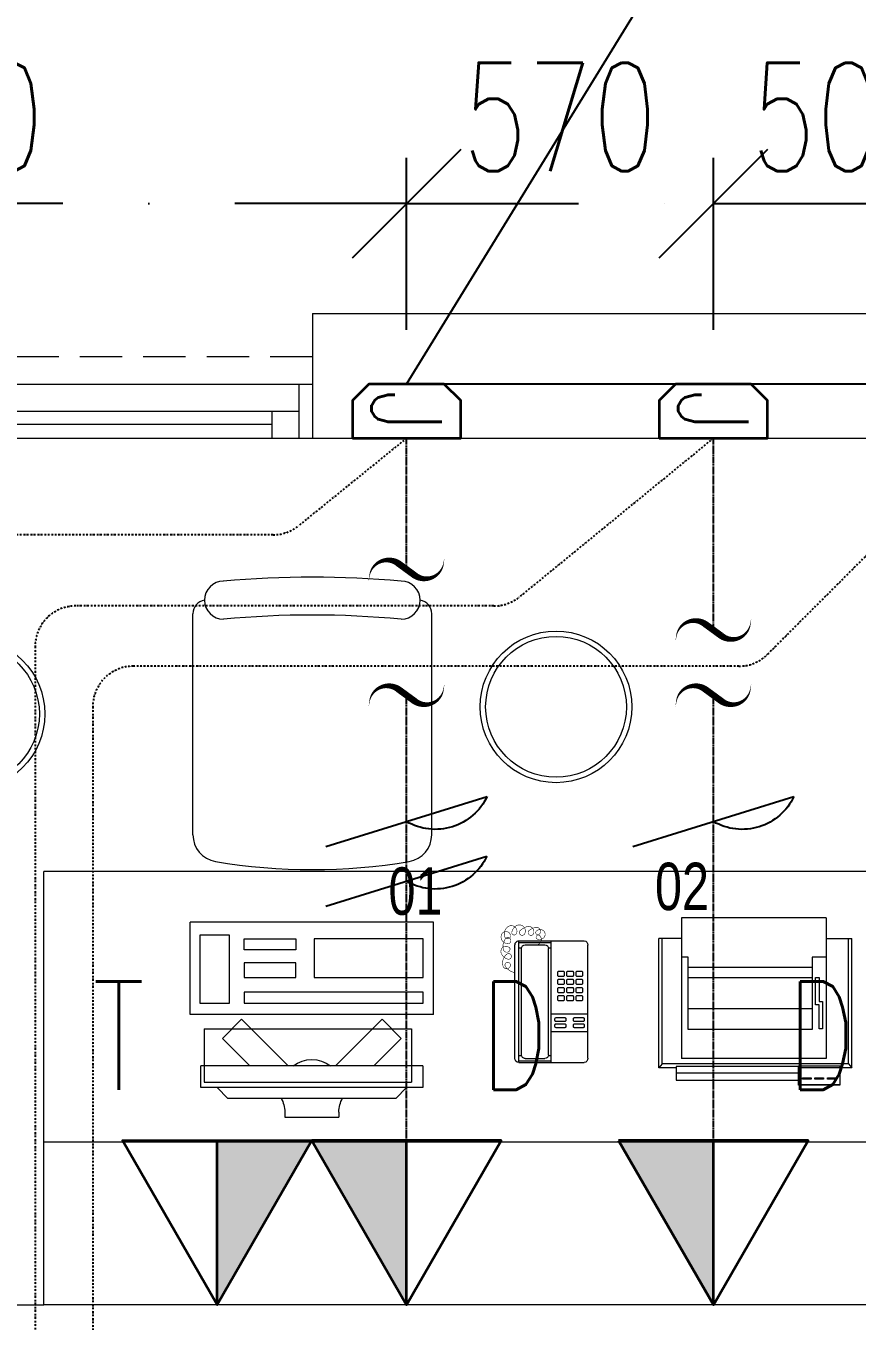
# Model space of a CAD drawing. Header units: inches. Extents: x -12418 to 57169, y -29325 to 19878.
# Drawn here: x 38295 to 39831, y 6942 to 9334 of the extents above; entities that cross this region are included whole.
import ezdxf
from ezdxf import colors
from ezdxf.entities.mleader import LeaderData, LeaderLine
from ezdxf.enums import TextEntityAlignment as Align
from ezdxf.math import Vec2, Vec3

# ---------------------------------------------------------------- set-up
doc = ezdxf.new("R2010")
doc.units = ezdxf.units.IN
doc.header["$LTSCALE"] = 25
doc.header["$MEASUREMENT"] = 0
for name, pattern in [('00-Ground Floor$0$HIDDEN2', [0.1875, 0.125, -0.0625]), ('DASHDOT', [25.4, 12.7, -6.35, 0, -6.35]), ('HIDDEN', [9.525, 6.35, -3.175])]:
    doc.linetypes.add(name, pattern=pattern)
doc.layers.get('0').update_dxf_attribs({"color": 8})
doc.layers.get('Defpoints').update_dxf_attribs({"color": 8})
doc.layers.add('0 @ 50', color=8, linetype='Continuous')
doc.layers.add('T-WIRE', color=140, linetype='Continuous')
for name, color, linetype, lineweight in [('00-Ground Floor$0$72_EGR_EQP_TAG', 142, 'Continuous', 5), ('00-Ground Floor$0$Aluminum', 251, 'Continuous', 5), ('00-Ground Floor$0$LOADING', 253, 'Continuous', 5), ('00-Ground Floor$0$Proj', 251, 'Continuous', 5), ('00-Ground Floor$0$Walls', 251, 'Continuous', 5), ('E-LITE-CLNG-CNDT', 6, 'DASHDOT', 35), ('T-DATA-CLNG-COND', 51, 'DASHDOT', 25), ('T-DATA-DEVC-TYPE', 2, 'Continuous', 25), ('T-DATA-DIM', 251, 'DASHDOT', 25), ('T-DATA-FLOR-COND', 40, 'HIDDEN', 25), ('T-DATA-TEXT', 2, 'Continuous', 25), ('T-DATA-WALL @ 100', 33, 'Continuous', 35)]:
    doc.layers.add(name, color=color, linetype=linetype, lineweight=lineweight)
doc.styles.add('00-Ground Floor$0$X3G_ENTITY_257CFD', font='swisscl.ttf', dxfattribs={"height": 200})
doc.styles.add('DC_Elc_Romans', font='elc_romans.shx', dxfattribs={"width": 0.7})
doc.styles.add('DC_Simplex', font='SIMPLEX.shx', dxfattribs={"width": 0.7})
doc.dimstyles.new('DevCad-MM', dxfattribs={"dimscale": 0.01, "dimtxt": 2, "dimasz": 2, "dimexe": 1, "dimexo": 1, "dimgap": 0.6, "dimtad": 1, "dimdec": 0, "dimrnd": 10, "dimzin": 1, "dimdsep": 46, "dimtxsty": 'DC_Simplex', "dimblk1": 'OBLIQUE', "dimblk2": 'OBLIQUE', "dimsah": 1, "dimcen": 3, "dimclrd": 256, "dimclre": 256, "dimclrt": 45, "dimadec": 0, "dimazin": 0, "dimtfac": 1, "dimtdec": 0, "dimtix": 1, "dimtmove": 2, "dimatfit": 2, "dimldrblk": 'OBLIQUE', "dimfxl": 1, "dimtolj": 1, "dimtzin": 0, "dimarcsym": 0})

# ---------------------------------------------------------------- blocks, each defined once
blk = doc.blocks.new('00-Ground Floor$0$DM20079-P')
at = {"color": 0}
for p, q in [((-0.0686, 0.217), (-0.0686, 0.008)), ((-0.0616, 0.225), (0.0594, 0.225)), ((-0.0616, 0.225), (-0.0616, 0)), ((-0.0616, 0.222), (-0.0016, 0.222)), ((-0.0496, 0.2175), (-0.0136, 0.2175)), ((-0.0016, 0.225), (-0.0016, 0)), ((0.0664, 0.217), (0.0664, 0.008)), ((-0.0616, 0.212), (-0.0565, 0.212)), ((-0.0566, 0.2105), (-0.0566, 0.0145)), ((-0.0068, 0.212), (-0.0016, 0.212)), ((-0.0066, 0.2105), (-0.0066, 0.0145)), ((-0.0016, 0.1675), (0.0664, 0.1675)), ((-0.0016, 0.135), (0.0664, 0.135)), ((-0.0616, 0.013), (-0.0565, 0.013)), ((-0.0616, 0.003), (-0.0016, 0.003)), ((-0.0594, 0), (0.0594, 0)), ((-0.0496, 0.0075), (-0.0136, 0.0075)), ((-0.0068, 0.013), (-0.0016, 0.013))]:
    blk.add_line(p, q, dxfattribs=at)
for points in [[(0.0074, 0.1605, 0.414214), (0.0054, 0.1585), (0.0054, 0.1555, 0.414214), (0.0074, 0.1535), (0.0234, 0.1535, 0.414214), (0.0254, 0.1555), (0.0254, 0.1585, 0.414214), (0.0234, 0.1605)], [(0.0234, 0.142, 0.414214), (0.0254, 0.144), (0.0254, 0.147, 0.414214), (0.0234, 0.149), (0.0074, 0.149, 0.414214), (0.0054, 0.147), (0.0054, 0.144, 0.414214), (0.0074, 0.142)], [(0.0574, 0.1535, 0.414214), (0.0594, 0.1555), (0.0594, 0.1585, 0.414214), (0.0574, 0.1605), (0.0414, 0.1605, 0.414214), (0.0394, 0.1585), (0.0394, 0.1555, 0.414214), (0.0414, 0.1535)], [(0.0574, 0.142, 0.414214), (0.0594, 0.144), (0.0594, 0.147, 0.414214), (0.0574, 0.149), (0.0414, 0.149, 0.414214), (0.0394, 0.147), (0.0394, 0.144, 0.414214), (0.0414, 0.142)], [(0.0104, 0.103, 0.414214), (0.0124, 0.101), (0.0204, 0.101, 0.414214), (0.0224, 0.103), (0.0224, 0.109, 0.414214), (0.0204, 0.111), (0.0124, 0.111, 0.414214), (0.0104, 0.109)], [(0.0104, 0.088, 0.414214), (0.0124, 0.086), (0.0204, 0.086, 0.414214), (0.0224, 0.088), (0.0224, 0.094, 0.414214), (0.0204, 0.096), (0.0124, 0.096, 0.414214), (0.0104, 0.094)], [(0.0274, 0.103, 0.414214), (0.0294, 0.101), (0.0374, 0.101, 0.414214), (0.0394, 0.103), (0.0394, 0.109, 0.414214), (0.0374, 0.111), (0.0294, 0.111, 0.414214), (0.0274, 0.109)], [(0.0274, 0.088, 0.414214), (0.0294, 0.086), (0.0374, 0.086, 0.414214), (0.0394, 0.088), (0.0394, 0.094, 0.414214), (0.0374, 0.096), (0.0294, 0.096, 0.414214), (0.0274, 0.094)], [(0.0444, 0.103, 0.414214), (0.0464, 0.101), (0.0544, 0.101, 0.414214), (0.0564, 0.103), (0.0564, 0.109, 0.414214), (0.0544, 0.111), (0.0464, 0.111, 0.414214), (0.0444, 0.109)], [(0.0444, 0.088, 0.414214), (0.0464, 0.086), (0.0544, 0.086, 0.414214), (0.0564, 0.088), (0.0564, 0.094, 0.414214), (0.0544, 0.096), (0.0464, 0.096, 0.414214), (0.0444, 0.094)], [(0.0104, 0.073, 0.414214), (0.0124, 0.071), (0.0204, 0.071, 0.414214), (0.0224, 0.073), (0.0224, 0.079, 0.414214), (0.0204, 0.081), (0.0124, 0.081, 0.414214), (0.0104, 0.079)], [(0.0274, 0.073, 0.414214), (0.0294, 0.071), (0.0374, 0.071, 0.414214), (0.0394, 0.073), (0.0394, 0.079, 0.414214), (0.0374, 0.081), (0.0294, 0.081, 0.414214), (0.0274, 0.079)], [(0.0444, 0.073, 0.414214), (0.0464, 0.071), (0.0544, 0.071, 0.414214), (0.0564, 0.073), (0.0564, 0.079, 0.414214), (0.0544, 0.081), (0.0464, 0.081, 0.414214), (0.0444, 0.079)], [(0.0104, 0.058, 0.414214), (0.0124, 0.056), (0.0204, 0.056, 0.414214), (0.0224, 0.058), (0.0224, 0.064, 0.414214), (0.0204, 0.066), (0.0124, 0.066, 0.414214), (0.0104, 0.064)], [(0.0274, 0.058, 0.414214), (0.0294, 0.056), (0.0374, 0.056, 0.414214), (0.0394, 0.058), (0.0394, 0.064, 0.414214), (0.0374, 0.066), (0.0294, 0.066, 0.414214), (0.0274, 0.064)], [(0.0444, 0.058, 0.414214), (0.0464, 0.056), (0.0544, 0.056, 0.414214), (0.0564, 0.058), (0.0564, 0.064, 0.414214), (0.0544, 0.066), (0.0464, 0.066, 0.414214), (0.0444, 0.064)]]:
    blk.add_lwpolyline(points, format="xyb", close=True, dxfattribs=at)
at = {"color": 0, "const_width": 0.001}
blk.add_lwpolyline([(-0.0686, 0.059, 0.184574), (-0.0861, 0.0478, 1.44364), (-0.0769, 0.0452, 0.837915), (-0.0907, 0.0465, 0.30536), (-0.0835, 0.0248, 1.584726), (-0.0815, 0.034, 0.253153), (-0.094, 0.0228, 0.874198), (-0.0776, 0.0142, 0.915253), (-0.0897, 0.0168, 0.223821), (-0.0874, -0.0011, 1.703343), (-0.0796, 0.005, 0.588962), (-0.0934, -0.0114, 0.717795), (-0.0769, -0.0108, 0.983104), (-0.0875, -0.0075, 0.326362), (-0.0815, -0.0259, 0.758716), (-0.0657, -0.0134, 0.906186), (-0.0743, -0.016, 0.189488), (-0.067, -0.0272, 0.7948), (-0.0506, -0.0127, 1.223996), (-0.0585, -0.0193, 0.072149), (-0.0473, -0.0259, 0.645886), (-0.0341, -0.0134, 1.366917), (-0.042, -0.0193, 0.078415), (-0.0315, -0.0246, 0.723006), (-0.0229, -0.0127, 1.105484), (-0.0289, -0.018, 0.327892), (-0.017, -0.0193, 0.446638), (-0.0144, -0.0068, 0.327263), (-0.0269, -0.0029, 1.240441), (-0.0229, -0.0094, 0.611307), (-0.0278, 0.0075)], format="xyb", dxfattribs=at)
at = {"color": 0}
for centre, radius, start, end in [((-0.0605, 0.217), 0.00813, 97.9633, 179.6649), ((-0.0496, 0.2105), 0.007, 90, 180), ((-0.0136, 0.2105), 0.007, 0, 90), ((0.0582, 0.217), 0.00813, 0.3351, 82.0367), ((-0.0605, 0.008), 0.00813, 180.3351, 277.9633), ((-0.0496, 0.0145), 0.007, 180, 270), ((-0.0136, 0.0145), 0.007, 270, 0), ((0.0582, 0.008), 0.00813, 277.9633, 359.6649)]:
    blk.add_arc(centre, radius, start, end, dxfattribs=at)
blk = doc.blocks.new('00-Ground Floor$0$GF21021-P')
for p, q in [((-0.2207, 0.4756), (-0.2207, 0.0675)), ((0.2205, 0.4756), (0.2205, 0.0675))]:
    blk.add_line(p, q)
for centre, radius, start, end in [((-0.0001, -0.5295), 1.0695, 80.3671, 99.6329), ((-0.1707, 0.4756), 0.05, 99.6329, 180), ((0.1705, 0.4756), 0.05, 0, 80.3671), ((-0.1643, 0.0425), 0.0351, 90, 270), ((0, 1.8467), 1.7767, 264.6946, 275.3053), ((0.1641, 0.0425), 0.0351, 270, 90), ((-0.1957, 0.0675), 0.025, 180, 261.4721), ((0.1955, 0.0675), 0.025, 278.5279, 0), ((0, 1.8314), 1.8314, 264.8532, 275.147)]:
    blk.add_arc(centre, radius, start, end)
blk = doc.blocks.new('00-Ground Floor$0$ITCWLS1-P')
at = {"layer": '00-Ground Floor$0$LOADING'}
for p, q in [((-0.17, 0.45), (-0.17, 0)), ((-0.17, 0.45), (0, 0.45)), ((0, 0.45), (0, 0)), ((-0.2651, 0.43, 0), (-0.3051, 0.43, 0)), ((-0.3051, 0.43, 0), (-0.3051, 0.02, 0)), ((-0.197, 0.4094), (-0.295, 0.4094)), ((-0.295, 0.0264), (-0.295, 0.4094)), ((-0.2651, 0.43, 0), (-0.2651, 0.02, 0)), ((-0.197, 0.0264), (-0.197, 0.4094)), ((-0.1496, 0.4305), (-0.1291, 0.4305)), ((-0.1291, 0.4305), (-0.1291, 0.4089)), ((-0.3251, 0.38, 0), (-0.3051, 0.4, 0)), ((-0.3251, 0.38, 0), (-0.3251, 0.07, 0)), ((-0.3503, 0.275), (-0.3596, 0.275)), ((-0.3596, 0.175), (-0.3596, 0.275)), ((-0.3503, 0.175), (-0.3596, 0.175)), ((-0.3251, 0.07, 0), (-0.3051, 0.05, 0)), ((-0.197, 0.0264), (-0.295, 0.0264)), ((-0.3051, 0.02, 0), (-0.2651, 0.02, 0)), ((-0.17, 0), (0, 0))]:
    blk.add_line(p, q, dxfattribs=at)
at = {"layer": '00-Ground Floor$0$LOADING', "extrusion": (2.48281e-10, 3.18408e-10, -1)}
for p, q in [((-0.2651, 0.3395), (-0.2144, 0.3902)), ((-0.1791, 0.3548), (-0.2144, 0.3902)), ((-0.2651, 0.2688), (-0.1791, 0.3548))]:
    blk.add_line(p, q, dxfattribs=at)
at = {"layer": '00-Ground Floor$0$LOADING', "extrusion": (2.48281e-10, -3.18408e-10, -1)}
for p, q in [((-0.2651, 0.1812), (-0.1791, 0.0952)), ((-0.2651, 0.1105), (-0.2144, 0.0598)), ((-0.1791, 0.0952), (-0.2144, 0.0598))]:
    blk.add_line(p, q, dxfattribs=at)
at = {"layer": '00-Ground Floor$0$LOADING'}
for points in [[(-0.1291, 0.4089), (-0.1291, 0.1), (-0.1496, 0.1), (-0.1496, 0.4305)], [(-0.1496, 0.1), (-0.1496, 0.1), (-0.1496, 0.1), (-0.1496, 0.1), (-0.1496, 0.1), (-0.1496, 0.1), (-0.1496, 0.1), (-0.1496, 0.1), (-0.1496, 0.1)], [(-0.1496, 0.1), (-0.1496, 0.1), (-0.1496, 0.1), (-0.1496, 0.1), (-0.1496, 0.1), (-0.1496, 0.1), (-0.1496, 0.1), (-0.1496, 0.1), (-0.1496, 0.1), (-0.1496, 0.1), (-0.1496, 0.1), (-0.1496, 0.1), (-0.1496, 0.1), (-0.1496, 0.1), (-0.1496, 0.1), (-0.1496, 0.1), (-0.1496, 0.1), (-0.1496, 0.1)], [(-0.1496, 0.1), (-0.1496, 0.1), (-0.1496, 0.1), (-0.1496, 0.1), (-0.1496, 0.1), (-0.1496, 0.1), (-0.1496, 0.1), (-0.1496, 0.1), (-0.1496, 0.1), (-0.1496, 0.1)], [(-0.1496, 0.1), (-0.1496, 0.1), (-0.1496, 0.1), (-0.1496, 0.1), (-0.1496, 0.1), (-0.1496, 0.1), (-0.1496, 0.1)], [(-0.1496, 0.1), (-0.1496, 0.1), (-0.1496, 0.1), (-0.1496, 0.1), (-0.1496, 0.1), (-0.1496, 0.1), (-0.1496, 0.1), (-0.1496, 0.1), (-0.1496, 0.1), (-0.1496, 0.1)], [(-0.1496, 0.1), (-0.1496, 0.1), (-0.1496, 0.1), (-0.1496, 0.1), (-0.1496, 0.1), (-0.1496, 0.1), (-0.1496, 0.1), (-0.1496, 0.1), (-0.1496, 0.1), (-0.1496, 0.1), (-0.1496, 0.1), (-0.1496, 0.1), (-0.1496, 0.1), (-0.1496, 0.1), (-0.1496, 0.1)], [(-0.1496, 0.1), (-0.1496, 0.1), (-0.1496, 0.1), (-0.1496, 0.1), (-0.1496, 0.1), (-0.1496, 0.1), (-0.1496, 0.1), (-0.1496, 0.1), (-0.1496, 0.1), (-0.1496, 0.1)], [(-0.1496, 0.1), (-0.1496, 0.1), (-0.1496, 0.1), (-0.1496, 0.1), (-0.1496, 0.1), (-0.1496, 0.1), (-0.1496, 0.1), (-0.1496, 0.1), (-0.1496, 0.1), (-0.1496, 0.1)], [(-0.1496, 0.1), (-0.1496, 0.1), (-0.1496, 0.1), (-0.1496, 0.1), (-0.1496, 0.1), (-0.1496, 0.1), (-0.1496, 0.1), (-0.1496, 0.1), (-0.1496, 0.1), (-0.1496, 0.1), (-0.1496, 0.1), (-0.1496, 0.1), (-0.1496, 0.1), (-0.1496, 0.1), (-0.1496, 0.1), (-0.1496, 0.1), (-0.1496, 0.1), (-0.1496, 0.1), (-0.1496, 0.1), (-0.1496, 0.1), (-0.1496, 0.1), (-0.1496, 0.1), (-0.1496, 0.1), (-0.1496, 0.1), (-0.1496, 0.1), (-0.1496, 0.1), (-0.1496, 0.1), (-0.1496, 0.1), (-0.1496, 0.1), (-0.1496, 0.1), (-0.1496, 0.1), (-0.1496, 0.1), (-0.1496, 0.1), (-0.1496, 0.1), (-0.1496, 0.1), (-0.1496, 0.1), (-0.1496, 0.1), (-0.1496, 0.1), (-0.1496, 0.1), (-0.1496, 0.1), (-0.1496, 0.1), (-0.1496, 0.1), (-0.1496, 0.1), (-0.1496, 0.1), (-0.1496, 0.1), (-0.1496, 0.1), (-0.1496, 0.1), (-0.1496, 0.1), (-0.1496, 0.1), (-0.1496, 0.1), (-0.1496, 0.1), (-0.1496, 0.1), (-0.1496, 0.1), (-0.1496, 0.1)], [(-0.1496, 0.1), (-0.1496, 0.1), (-0.1496, 0.1), (-0.1496, 0.1), (-0.1496, 0.1), (-0.1496, 0.1), (-0.1496, 0.1), (-0.1496, 0.1), (-0.1496, 0.1), (-0.1496, 0.1), (-0.1496, 0.1), (-0.1496, 0.1), (-0.1496, 0.1), (-0.1496, 0.1), (-0.1496, 0.1), (-0.1496, 0.1), (-0.1496, 0.1), (-0.1496, 0.1), (-0.1496, 0.1), (-0.1496, 0.1), (-0.1496, 0.1), (-0.1496, 0.1), (-0.1496, 0.1), (-0.1496, 0.1), (-0.1496, 0.1), (-0.1496, 0.1), (-0.1496, 0.1), (-0.1496, 0.1), (-0.1496, 0.1), (-0.1496, 0.1), (-0.1496, 0.1), (-0.1496, 0.1), (-0.1496, 0.1), (-0.1496, 0.1), (-0.1496, 0.1), (-0.1496, 0.1), (-0.1496, 0.1), (-0.1496, 0.1), (-0.1496, 0.1), (-0.1496, 0.1), (-0.1496, 0.1), (-0.1496, 0.1), (-0.1496, 0.1), (-0.1496, 0.1), (-0.1496, 0.1), (-0.1496, 0.1), (-0.1496, 0.1), (-0.1496, 0.1), (-0.1496, 0.1), (-0.1496, 0.1), (-0.1496, 0.1), (-0.1496, 0.1), (-0.1496, 0.1), (-0.1496, 0.1), (-0.1496, 0.1), (-0.1496, 0.1), (-0.1496, 0.1), (-0.1496, 0.1), (-0.1496, 0.1), (-0.1496, 0.1), (-0.1496, 0.1), (-0.1496, 0.1), (-0.1496, 0.1), (-0.1496, 0.1), (-0.1496, 0.1), (-0.1496, 0.1), (-0.1496, 0.1), (-0.1496, 0.1), (-0.1496, 0.1), (-0.1496, 0.1), (-0.1496, 0.1), (-0.1496, 0.1), (-0.1496, 0.1), (-0.1496, 0.1), (-0.1496, 0.1), (-0.1496, 0.1), (-0.1496, 0.1), (-0.1496, 0.1), (-0.1496, 0.1), (-0.1496, 0.1), (-0.1496, 0.1), (-0.1496, 0.1), (-0.1496, 0.1), (-0.1496, 0.1), (-0.1496, 0.1), (-0.1496, 0.1), (-0.1496, 0.1), (-0.1496, 0.1), (-0.1496, 0.1)], [(-0.1496, 0.1), (-0.1496, 0.1), (-0.1496, 0.1), (-0.1496, 0.1), (-0.1496, 0.1), (-0.1496, 0.1), (-0.1496, 0.1), (-0.1496, 0.1), (-0.1496, 0.1), (-0.1496, 0.1), (-0.1496, 0.1), (-0.1496, 0.1)], [(-0.1496, 0.1), (-0.1496, 0.1), (-0.1496, 0.1), (-0.1496, 0.1), (-0.1496, 0.1), (-0.1496, 0.1), (-0.1496, 0.1)], [(-0.1496, 0.1), (-0.1496, 0.1), (-0.1496, 0.1), (-0.1496, 0.1), (-0.1496, 0.1), (-0.1496, 0.1), (-0.1496, 0.1), (-0.1496, 0.1), (-0.1496, 0.1), (-0.1496, 0.1), (-0.1496, 0.1), (-0.1496, 0.1), (-0.1496, 0.1), (-0.1496, 0.1), (-0.1496, 0.1), (-0.1496, 0.1), (-0.1496, 0.1)], [(-0.1496, 0.1), (-0.1496, 0.1), (-0.1496, 0.1), (-0.1496, 0.1), (-0.1496, 0.1), (-0.1496, 0.1), (-0.1496, 0.1), (-0.1496, 0.1), (-0.1496, 0.1), (-0.1496, 0.1), (-0.1496, 0.1), (-0.1496, 0.1), (-0.1496, 0.1), (-0.1496, 0.1), (-0.1496, 0.1), (-0.1496, 0.1), (-0.1496, 0.1), (-0.1496, 0.1), (-0.1496, 0.1), (-0.1496, 0.1), (-0.1496, 0.1), (-0.1496, 0.1), (-0.1496, 0.1), (-0.1496, 0.1), (-0.1496, 0.1), (-0.1496, 0.1), (-0.1496, 0.1), (-0.1496, 0.1), (-0.1496, 0.1), (-0.1496, 0.1), (-0.1496, 0.1), (-0.1496, 0.1), (-0.1496, 0.1), (-0.1496, 0.1), (-0.1496, 0.1), (-0.1496, 0.1), (-0.1496, 0.1), (-0.1496, 0.1), (-0.1496, 0.1), (-0.1496, 0.1), (-0.1496, 0.1), (-0.1496, 0.1), (-0.1496, 0.1), (-0.1496, 0.1), (-0.1496, 0.1), (-0.1496, 0.1), (-0.1496, 0.1), (-0.1496, 0.1), (-0.1496, 0.1), (-0.1496, 0.1), (-0.1496, 0.1), (-0.1496, 0.1), (-0.1496, 0.1), (-0.1496, 0.1), (-0.1496, 0.1), (-0.1496, 0.1), (-0.1496, 0.1), (-0.1496, 0.1), (-0.1496, 0.1), (-0.1496, 0.1), (-0.1496, 0.1), (-0.1496, 0.1), (-0.1496, 0.1), (-0.1496, 0.1), (-0.1496, 0.1), (-0.1496, 0.1), (-0.1496, 0.1), (-0.1496, 0.1), (-0.1496, 0.1), (-0.1496, 0.1), (-0.1496, 0.1), (-0.1496, 0.1), (-0.1496, 0.1), (-0.1496, 0.1), (-0.1496, 0.1), (-0.1496, 0.1), (-0.1496, 0.1), (-0.1496, 0.1), (-0.1496, 0.1), (-0.1496, 0.1), (-0.1496, 0.1), (-0.1496, 0.1), (-0.1496, 0.1), (-0.1496, 0.1), (-0.1496, 0.1), (-0.1496, 0.1), (-0.1496, 0.1), (-0.1496, 0.1), (-0.1496, 0.1), (-0.1496, 0.1), (-0.1496, 0.1), (-0.1496, 0.1), (-0.1496, 0.1), (-0.1496, 0.1), (-0.1496, 0.1), (-0.1496, 0.1), (-0.1496, 0.1), (-0.1496, 0.1), (-0.1496, 0.1), (-0.1496, 0.1), (-0.1496, 0.1), (-0.1496, 0.1), (-0.1496, 0.1), (-0.1496, 0.1), (-0.1496, 0.1), (-0.1496, 0.1), (-0.1496, 0.1), (-0.1496, 0.1), (-0.1496, 0.1), (-0.1496, 0.1), (-0.1496, 0.1)], [(-0.1496, 0.1), (-0.1496, 0.1), (-0.1496, 0.1), (-0.1496, 0.1), (-0.1496, 0.1), (-0.1496, 0.1), (-0.1496, 0.1), (-0.1496, 0.1)]]:
    blk.add_lwpolyline(points, dxfattribs=at)
for points in [[(-0.1019, 0.4305), (-0.0304, 0.4305), (-0.0304, 0.2294), (-0.1019, 0.2294)], [(-0.1019, 0.1954), (-0.0747, 0.1954), (-0.0747, 0.1), (-0.1019, 0.1)], [(-0.0304, 0.1954), (-0.0508, 0.1954), (-0.0508, 0.1), (-0.0304, 0.1)], [(-0.1496, 0.1), (-0.1496, 0.1), (-0.1496, 0.1), (-0.1496, 0.1), (-0.1496, 0.1), (-0.1496, 0.1), (-0.1496, 0.1), (-0.1496, 0.1), (-0.1496, 0.1), (-0.1496, 0.1), (-0.1496, 0.1), (-0.1496, 0.1), (-0.1496, 0.1), (-0.1496, 0.1), (-0.1496, 0.1), (-0.1496, 0.1), (-0.1496, 0.1), (-0.1496, 0.1), (-0.1496, 0.1), (-0.1496, 0.1), (-0.1496, 0.1), (-0.1496, 0.1), (-0.1496, 0.1), (-0.1496, 0.1), (-0.1496, 0.1), (-0.1496, 0.1), (-0.1496, 0.1), (-0.1496, 0.1), (-0.1496, 0.1), (-0.1496, 0.1), (-0.1496, 0.1), (-0.1496, 0.1), (-0.1496, 0.1), (-0.1496, 0.1), (-0.1496, 0.1), (-0.1496, 0.1), (-0.1496, 0.1), (-0.1496, 0.1), (-0.1496, 0.1), (-0.1496, 0.1), (-0.1496, 0.1), (-0.1496, 0.1), (-0.1496, 0.1), (-0.1496, 0.1), (-0.1496, 0.1), (-0.1496, 0.1), (-0.1496, 0.1), (-0.1496, 0.1), (-0.1496, 0.1), (-0.1496, 0.1), (-0.1496, 0.1), (-0.1496, 0.1), (-0.1496, 0.1), (-0.1496, 0.1), (-0.1496, 0.1), (-0.1496, 0.1), (-0.1496, 0.1), (-0.1496, 0.1), (-0.1496, 0.1), (-0.1496, 0.1), (-0.1496, 0.1), (-0.1496, 0.1), (-0.1496, 0.1), (-0.1496, 0.1), (-0.1496, 0.1), (-0.1496, 0.1), (-0.1496, 0.1), (-0.1496, 0.1), (-0.1496, 0.1), (-0.1496, 0.1), (-0.1496, 0.1), (-0.1496, 0.1), (-0.1496, 0.1), (-0.1496, 0.1), (-0.1496, 0.1), (-0.1496, 0.1), (-0.1496, 0.1), (-0.1496, 0.1), (-0.1496, 0.1), (-0.1496, 0.1), (-0.1496, 0.1), (-0.1496, 0.1), (-0.1496, 0.1), (-0.1496, 0.1), (-0.1496, 0.1), (-0.1496, 0.1), (-0.1496, 0.1), (-0.1496, 0.1), (-0.1496, 0.1), (-0.1496, 0.1), (-0.1496, 0.1), (-0.1496, 0.1), (-0.1496, 0.1), (-0.1496, 0.1), (-0.1496, 0.1), (-0.1496, 0.1), (-0.1496, 0.1), (-0.1496, 0.1), (-0.1496, 0.1), (-0.1496, 0.1), (-0.1496, 0.1), (-0.1496, 0.1), (-0.1496, 0.1), (-0.1496, 0.1), (-0.1496, 0.1), (-0.1496, 0.1), (-0.1496, 0.1), (-0.1496, 0.1), (-0.1496, 0.1), (-0.1496, 0.1), (-0.1496, 0.1), (-0.1496, 0.1), (-0.1496, 0.1), (-0.1496, 0.1), (-0.1496, 0.1), (-0.1496, 0.1), (-0.1496, 0.1), (-0.1496, 0.1), (-0.1496, 0.1), (-0.1496, 0.1), (-0.1496, 0.1), (-0.1496, 0.1), (-0.1496, 0.1), (-0.1496, 0.1), (-0.1496, 0.1), (-0.1496, 0.1), (-0.1496, 0.1), (-0.1496, 0.1), (-0.1496, 0.1), (-0.1496, 0.1), (-0.1496, 0.1), (-0.1496, 0.1), (-0.1496, 0.1), (-0.1496, 0.1), (-0.1496, 0.1), (-0.1496, 0.1), (-0.1496, 0.1), (-0.1496, 0.1), (-0.1496, 0.1), (-0.1496, 0.1), (-0.1496, 0.1), (-0.1496, 0.1), (-0.1496, 0.1), (-0.1496, 0.1), (-0.1496, 0.1), (-0.1496, 0.1), (-0.1496, 0.1), (-0.1496, 0.1), (-0.1496, 0.1), (-0.1496, 0.1), (-0.1496, 0.1), (-0.1496, 0.1), (-0.1496, 0.1), (-0.1496, 0.1), (-0.1496, 0.1), (-0.1496, 0.1), (-0.1496, 0.1), (-0.1496, 0.1), (-0.1496, 0.1), (-0.1496, 0.1), (-0.1496, 0.1), (-0.1496, 0.1), (-0.1496, 0.1), (-0.1496, 0.1), (-0.1496, 0.1), (-0.1496, 0.1), (-0.1496, 0.1), (-0.1496, 0.1), (-0.1496, 0.1), (-0.1496, 0.1), (-0.1496, 0.1), (-0.1496, 0.1), (-0.1496, 0.1), (-0.1496, 0.1), (-0.1496, 0.1), (-0.1496, 0.1), (-0.1496, 0.1), (-0.1496, 0.1), (-0.1496, 0.1), (-0.1496, 0.1), (-0.1496, 0.1), (-0.1496, 0.1), (-0.1496, 0.1), (-0.1496, 0.1), (-0.1496, 0.1), (-0.1496, 0.1), (-0.1496, 0.1), (-0.1496, 0.1), (-0.1496, 0.1), (-0.1496, 0.1), (-0.1496, 0.1), (-0.1496, 0.1), (-0.1496, 0.1), (-0.1496, 0.1), (-0.1496, 0.1), (-0.1496, 0.1), (-0.1496, 0.1), (-0.1496, 0.1), (-0.1496, 0.1), (-0.1496, 0.1), (-0.1496, 0.1), (-0.1496, 0.1), (-0.1496, 0.1), (-0.1496, 0.1), (-0.1496, 0.1), (-0.1496, 0.1), (-0.1496, 0.1), (-0.1496, 0.1), (-0.1496, 0.1), (-0.1496, 0.1), (-0.1496, 0.1), (-0.1496, 0.1), (-0.1496, 0.1), (-0.1496, 0.1), (-0.1496, 0.1), (-0.1496, 0.1), (-0.1496, 0.1), (-0.1496, 0.1), (-0.1496, 0.1), (-0.1496, 0.1), (-0.1496, 0.1), (-0.1496, 0.1), (-0.1496, 0.1), (-0.1496, 0.1), (-0.1496, 0.1), (-0.1496, 0.1), (-0.1496, 0.1), (-0.1496, 0.1), (-0.1496, 0.1), (-0.1496, 0.1), (-0.1496, 0.1), (-0.1496, 0.1), (-0.1496, 0.1), (-0.1496, 0.1), (-0.1496, 0.1), (-0.1496, 0.1), (-0.1496, 0.1), (-0.1496, 0.1), (-0.1496, 0.1), (-0.1496, 0.1), (-0.1496, 0.1), (-0.1496, 0.1), (-0.1496, 0.1), (-0.1496, 0.1), (-0.1496, 0.1), (-0.1496, 0.1), (-0.1496, 0.1), (-0.1496, 0.1), (-0.1496, 0.1), (-0.1496, 0.1), (-0.1496, 0.1), (-0.1496, 0.1), (-0.1496, 0.1), (-0.1496, 0.1), (-0.1496, 0.1), (-0.1496, 0.1), (-0.1496, 0.1), (-0.1496, 0.1), (-0.1496, 0.1), (-0.1496, 0.1), (-0.1496, 0.1), (-0.1496, 0.1), (-0.1496, 0.1), (-0.1496, 0.1), (-0.1496, 0.1), (-0.1496, 0.1), (-0.1496, 0.1), (-0.1496, 0.1), (-0.1496, 0.1), (-0.1496, 0.1), (-0.1496, 0.1), (-0.1496, 0.1), (-0.1496, 0.1), (-0.1496, 0.1), (-0.1496, 0.1), (-0.1496, 0.1), (-0.1496, 0.1)], [(-0.1496, 0.1), (-0.1496, 0.1), (-0.1496, 0.1), (-0.1496, 0.1), (-0.1496, 0.1), (-0.1496, 0.1), (-0.1496, 0.1), (-0.1496, 0.1), (-0.1496, 0.1), (-0.1496, 0.1), (-0.1496, 0.1), (-0.1496, 0.1), (-0.1496, 0.1), (-0.1496, 0.1), (-0.1496, 0.1), (-0.1496, 0.1), (-0.1496, 0.1), (-0.1496, 0.1), (-0.1496, 0.1), (-0.1496, 0.1), (-0.1496, 0.1), (-0.1496, 0.1), (-0.1496, 0.1), (-0.1496, 0.1), (-0.1496, 0.1), (-0.1496, 0.1), (-0.1496, 0.1), (-0.1496, 0.1), (-0.1496, 0.1), (-0.1496, 0.1), (-0.1496, 0.1), (-0.1496, 0.1), (-0.1496, 0.1), (-0.1496, 0.1), (-0.1496, 0.1), (-0.1496, 0.1), (-0.1496, 0.1), (-0.1496, 0.1), (-0.1496, 0.1), (-0.1496, 0.1), (-0.1496, 0.1), (-0.1496, 0.1), (-0.1496, 0.1), (-0.1496, 0.1), (-0.1496, 0.1), (-0.1496, 0.1), (-0.1496, 0.1), (-0.1496, 0.1), (-0.1496, 0.1), (-0.1496, 0.1), (-0.1496, 0.1), (-0.1496, 0.1), (-0.1496, 0.1), (-0.1496, 0.1), (-0.1496, 0.1), (-0.1496, 0.1), (-0.1496, 0.1), (-0.1496, 0.1), (-0.1496, 0.1), (-0.1496, 0.1), (-0.1496, 0.1), (-0.1496, 0.1), (-0.1496, 0.1), (-0.1496, 0.1), (-0.1496, 0.1), (-0.1496, 0.1), (-0.1496, 0.1), (-0.1496, 0.1), (-0.1496, 0.1), (-0.1496, 0.1), (-0.1496, 0.1), (-0.1496, 0.1), (-0.1496, 0.1), (-0.1496, 0.1), (-0.1496, 0.1), (-0.1496, 0.1), (-0.1496, 0.1), (-0.1496, 0.1), (-0.1496, 0.1), (-0.1496, 0.1), (-0.1496, 0.1), (-0.1496, 0.1), (-0.1496, 0.1), (-0.1496, 0.1), (-0.1496, 0.1), (-0.1496, 0.1), (-0.1496, 0.1), (-0.1496, 0.1), (-0.1496, 0.1), (-0.1496, 0.1), (-0.1496, 0.1), (-0.1496, 0.1), (-0.1496, 0.1), (-0.1496, 0.1), (-0.1496, 0.1), (-0.1496, 0.1), (-0.1496, 0.1), (-0.1496, 0.1), (-0.1496, 0.1), (-0.1496, 0.1), (-0.1496, 0.1), (-0.1496, 0.1), (-0.1496, 0.1), (-0.1496, 0.1), (-0.1496, 0.1), (-0.1496, 0.1), (-0.1496, 0.1), (-0.1496, 0.1), (-0.1496, 0.1), (-0.1496, 0.1), (-0.1496, 0.1), (-0.1496, 0.1), (-0.1496, 0.1), (-0.1496, 0.1), (-0.1496, 0.1), (-0.1496, 0.1), (-0.1496, 0.1), (-0.1496, 0.1), (-0.1496, 0.1), (-0.1496, 0.1), (-0.1496, 0.1), (-0.1496, 0.1), (-0.1496, 0.1), (-0.1496, 0.1), (-0.1496, 0.1), (-0.1496, 0.1), (-0.1496, 0.1), (-0.1496, 0.1), (-0.1496, 0.1), (-0.1496, 0.1), (-0.1496, 0.1), (-0.1496, 0.1), (-0.1496, 0.1), (-0.1496, 0.1), (-0.1496, 0.1), (-0.1496, 0.1), (-0.1496, 0.1), (-0.1496, 0.1), (-0.1496, 0.1), (-0.1496, 0.1), (-0.1496, 0.1), (-0.1496, 0.1), (-0.1496, 0.1), (-0.1496, 0.1), (-0.1496, 0.1), (-0.1496, 0.1), (-0.1496, 0.1), (-0.1496, 0.1), (-0.1496, 0.1), (-0.1496, 0.1), (-0.1496, 0.1), (-0.1496, 0.1), (-0.1496, 0.1), (-0.1496, 0.1), (-0.1496, 0.1), (-0.1496, 0.1), (-0.1496, 0.1), (-0.1496, 0.1), (-0.1496, 0.1), (-0.1496, 0.1), (-0.1496, 0.1), (-0.1496, 0.1), (-0.1496, 0.1), (-0.1496, 0.1), (-0.1496, 0.1), (-0.1496, 0.1), (-0.1496, 0.1), (-0.1496, 0.1), (-0.1496, 0.1), (-0.1496, 0.1), (-0.1496, 0.1), (-0.1496, 0.1), (-0.1496, 0.1), (-0.1496, 0.1), (-0.1496, 0.1), (-0.1496, 0.1), (-0.1496, 0.1), (-0.1496, 0.1), (-0.1496, 0.1), (-0.1496, 0.1), (-0.1496, 0.1), (-0.1496, 0.1), (-0.1496, 0.1), (-0.1496, 0.1), (-0.1496, 0.1), (-0.1496, 0.1), (-0.1496, 0.1), (-0.1496, 0.1), (-0.1496, 0.1), (-0.1496, 0.1), (-0.1496, 0.1), (-0.1496, 0.1), (-0.1496, 0.1), (-0.1496, 0.1), (-0.1496, 0.1), (-0.1496, 0.1), (-0.1496, 0.1), (-0.1496, 0.1), (-0.1496, 0.1), (-0.1496, 0.1), (-0.1496, 0.1), (-0.1496, 0.1), (-0.1496, 0.1), (-0.1496, 0.1), (-0.1496, 0.1), (-0.1496, 0.1), (-0.1496, 0.1), (-0.1496, 0.1), (-0.1496, 0.1), (-0.1496, 0.1), (-0.1496, 0.1), (-0.1496, 0.1), (-0.1496, 0.1), (-0.1496, 0.1)], [(-0.1496, 0.1), (-0.1496, 0.1), (-0.1496, 0.1), (-0.1496, 0.1), (-0.1496, 0.1), (-0.1496, 0.1), (-0.1496, 0.1), (-0.1496, 0.1), (-0.1496, 0.1), (-0.1496, 0.1), (-0.1496, 0.1), (-0.1496, 0.1), (-0.1496, 0.1), (-0.1496, 0.1), (-0.1496, 0.1), (-0.1496, 0.1), (-0.1496, 0.1), (-0.1496, 0.1), (-0.1496, 0.1), (-0.1496, 0.1), (-0.1496, 0.1), (-0.1496, 0.1), (-0.1496, 0.1), (-0.1496, 0.1), (-0.1496, 0.1), (-0.1496, 0.1), (-0.1496, 0.1), (-0.1496, 0.1), (-0.1496, 0.1), (-0.1496, 0.1), (-0.1496, 0.1), (-0.1496, 0.1), (-0.1496, 0.1), (-0.1496, 0.1), (-0.1496, 0.1), (-0.1496, 0.1), (-0.1496, 0.1), (-0.1496, 0.1), (-0.1496, 0.1), (-0.1496, 0.1), (-0.1496, 0.1), (-0.1496, 0.1), (-0.1496, 0.1), (-0.1496, 0.1), (-0.1496, 0.1), (-0.1496, 0.1), (-0.1496, 0.1), (-0.1496, 0.1), (-0.1496, 0.1), (-0.1496, 0.1), (-0.1496, 0.1), (-0.1496, 0.1), (-0.1496, 0.1), (-0.1496, 0.1), (-0.1496, 0.1), (-0.1496, 0.1), (-0.1496, 0.1), (-0.1496, 0.1), (-0.1496, 0.1), (-0.1496, 0.1), (-0.1496, 0.1), (-0.1496, 0.1), (-0.1496, 0.1), (-0.1496, 0.1), (-0.1496, 0.1), (-0.1496, 0.1), (-0.1496, 0.1), (-0.1496, 0.1), (-0.1496, 0.1), (-0.1496, 0.1), (-0.1496, 0.1), (-0.1496, 0.1), (-0.1496, 0.1), (-0.1496, 0.1), (-0.1496, 0.1), (-0.1496, 0.1), (-0.1496, 0.1), (-0.1496, 0.1), (-0.1496, 0.1), (-0.1496, 0.1), (-0.1496, 0.1), (-0.1496, 0.1), (-0.1496, 0.1), (-0.1496, 0.1), (-0.1496, 0.1), (-0.1496, 0.1), (-0.1496, 0.1), (-0.1496, 0.1), (-0.1496, 0.1), (-0.1496, 0.1), (-0.1496, 0.1), (-0.1496, 0.1), (-0.1496, 0.1), (-0.1496, 0.1), (-0.1496, 0.1), (-0.1496, 0.1), (-0.1496, 0.1), (-0.1496, 0.1), (-0.1496, 0.1), (-0.1496, 0.1), (-0.1496, 0.1), (-0.1496, 0.1), (-0.1496, 0.1), (-0.1496, 0.1), (-0.1496, 0.1), (-0.1496, 0.1), (-0.1496, 0.1), (-0.1496, 0.1), (-0.1496, 0.1), (-0.1496, 0.1), (-0.1496, 0.1), (-0.1496, 0.1), (-0.1496, 0.1), (-0.1496, 0.1), (-0.1496, 0.1), (-0.1496, 0.1), (-0.1496, 0.1), (-0.1496, 0.1), (-0.1496, 0.1), (-0.1496, 0.1), (-0.1496, 0.1), (-0.1496, 0.1), (-0.1496, 0.1), (-0.1496, 0.1), (-0.1496, 0.1), (-0.1496, 0.1), (-0.1496, 0.1), (-0.1496, 0.1), (-0.1496, 0.1), (-0.1496, 0.1), (-0.1496, 0.1), (-0.1496, 0.1), (-0.1496, 0.1), (-0.1496, 0.1), (-0.1496, 0.1), (-0.1496, 0.1), (-0.1496, 0.1), (-0.1496, 0.1), (-0.1496, 0.1), (-0.1496, 0.1), (-0.1496, 0.1), (-0.1496, 0.1), (-0.1496, 0.1), (-0.1496, 0.1), (-0.1496, 0.1), (-0.1496, 0.1), (-0.1496, 0.1), (-0.1496, 0.1), (-0.1496, 0.1), (-0.1496, 0.1), (-0.1496, 0.1), (-0.1496, 0.1), (-0.1496, 0.1), (-0.1496, 0.1), (-0.1496, 0.1), (-0.1496, 0.1), (-0.1496, 0.1), (-0.1496, 0.1), (-0.1496, 0.1), (-0.1496, 0.1), (-0.1496, 0.1), (-0.1496, 0.1), (-0.1496, 0.1), (-0.1496, 0.1), (-0.1496, 0.1), (-0.1496, 0.1), (-0.1496, 0.1), (-0.1496, 0.1), (-0.1496, 0.1), (-0.1496, 0.1), (-0.1496, 0.1), (-0.1496, 0.1), (-0.1496, 0.1), (-0.1496, 0.1), (-0.1496, 0.1), (-0.1496, 0.1), (-0.1496, 0.1), (-0.1496, 0.1), (-0.1496, 0.1), (-0.1496, 0.1), (-0.1496, 0.1), (-0.1496, 0.1), (-0.1496, 0.1), (-0.1496, 0.1), (-0.1496, 0.1), (-0.1496, 0.1), (-0.1496, 0.1), (-0.1496, 0.1), (-0.1496, 0.1), (-0.1496, 0.1), (-0.1496, 0.1), (-0.1496, 0.1), (-0.1496, 0.1), (-0.1496, 0.1), (-0.1496, 0.1), (-0.1496, 0.1), (-0.1496, 0.1), (-0.1496, 0.1), (-0.1496, 0.1), (-0.1496, 0.1), (-0.1496, 0.1), (-0.1496, 0.1), (-0.1496, 0.1), (-0.1496, 0.1), (-0.1496, 0.1), (-0.1496, 0.1), (-0.1496, 0.1), (-0.1496, 0.1), (-0.1496, 0.1), (-0.1496, 0.1), (-0.1496, 0.1), (-0.1496, 0.1), (-0.1496, 0.1), (-0.1496, 0.1), (-0.1496, 0.1), (-0.1496, 0.1), (-0.1496, 0.1), (-0.1496, 0.1), (-0.1496, 0.1)], [(-0.1496, 0.0727), (-0.0236, 0.0727), (-0.0236, 0.0182), (-0.1496, 0.0182)]]:
    blk.add_lwpolyline(points, close=True, dxfattribs=at)
for centre, radius, start, end in [((-0.3503, 0.325), 0.05, 270, 300.3093), ((-0.3089, 0.225), 0.0556, 321.9431, 38.0569), ((-0.3503, 0.125), 0.05, 59.6907, 90)]:
    blk.add_arc(centre, radius, start, end, dxfattribs=at)
blk = doc.blocks.new('00-Ground Floor$0$WM00001-P')
at = {"layer": '00-Ground Floor$0$LOADING'}
for radius in [0.14, 0.13]:
    blk.add_circle((0, 0), radius, dxfattribs=at)
blk = doc.blocks.new('00-Ground Floor$0$ITPPLT2C-P')
at = {"color": 0}
for p, q in [((0.0229, 0.0318), (0.2618, 0.0318)), ((0.0304, 0.0256), (0.0229, 0.0318)), ((0.0229, 0), (0.0229, 0.0318)), ((0.0304, -0.3182), (0.0304, 0.0256)), ((0.0304, 0.0256), (0.2618, 0.0256)), ((0.2618, -0.0096), (0.2618, 0.0318)), ((0, 0), (0, -0.2262)), ((0.0252, 0), (0, 0)), ((0.0139, 0), (0.0139, -0.2262)), ((0.0252, 0), (0.0139, 0)), ((0.0252, -0.2262), (0.0252, 0)), ((0.0401, -0.2769), (0.0401, -0.0096)), ((0.3, -0.0096), (0.0401, -0.0096)), ((0.0939, -0.2515), (0.0939, -0.0222)), ((0.0939, -0.0222), (0.2274, -0.0222)), ((0.1321, -0.2515), (0.1321, -0.0222)), ((0.1894, -0.2515), (0.1894, -0.0222)), ((0.2082, -0.2515), (0.2082, -0.0222)), ((0.2274, -0.0222), (0.2274, -0.0096)), ((0.3, -0.2769), (0.3, -0.0096)), ((-0.0091, -0.2262), (0.0267, -0.2262)), ((-0.0091, -0.3023), (-0.0091, -0.2262)), ((-0.0087, -0.2262), (0.0236, -0.2262)), ((-0.0087, -0.3023), (-0.0087, -0.2262)), ((0, -0.2262), (0.0252, -0.2262)), ((0.0023, -0.2495), (0.0023, -0.2334)), ((0.0023, -0.2334), (0.0045, -0.2334)), ((0.0045, -0.2334), (0.0045, -0.2495)), ((0.0139, -0.2262), (0.0252, -0.2262)), ((0.0236, -0.2262), (0.0236, -0.3023)), ((0.0267, -0.2262), (0.0267, -0.3023)), ((0.0045, -0.2495), (0.0023, -0.2495)), ((0.0023, -0.2721), (0.0023, -0.2562)), ((0.0023, -0.2562), (0.0045, -0.2562)), ((0.0045, -0.2562), (0.0045, -0.2721)), ((0.2274, -0.2515), (0.0939, -0.2515)), ((0.1395, -0.2575), (0.19, -0.2575)), ((0.1395, -0.2641), (0.1395, -0.2575)), ((0.19, -0.2575), (0.19, -0.2641)), ((0.2274, -0.2769), (0.2274, -0.2515)), ((0.0045, -0.2721), (0.0023, -0.2721)), ((0.0023, -0.295), (0.0023, -0.2793)), ((0.0023, -0.2793), (0.0045, -0.2793)), ((0.0045, -0.2793), (0.0045, -0.295)), ((0.3, -0.2769), (0.0401, -0.2769)), ((0.0947, -0.2701), (0.0947, -0.2641)), ((0.0947, -0.2641), (0.1395, -0.2641)), ((0.1457, -0.2701), (0.0947, -0.2701)), ((0.19, -0.2641), (0.1457, -0.2641)), ((0.1457, -0.2641), (0.1457, -0.2701)), ((0.2618, -0.2769), (0.2618, -0.3246)), ((0.0267, -0.3023), (-0.0091, -0.3023)), ((0.0236, -0.3023), (-0.0087, -0.3023)), ((0.0045, -0.295), (0.0023, -0.295)), ((0.0229, -0.3246), (0.0229, -0.3023)), ((0.0304, -0.3182), (0.0229, -0.3246)), ((0.0229, -0.3246), (0.2618, -0.3246)), ((0.0304, -0.3182), (0.2618, -0.3182))]:
    blk.add_line(p, q, dxfattribs=at)
blk = doc.blocks.new('00-Ground Floor')
at = {"layer": '00-Ground Floor$0$Aluminum'}
for p, q in [((37873, 8672.6, 0), (38824.4, 8672.6, 0)), ((38799.4, 8672.6, 0), (38799.4, 8572.6, 0)), ((37898, 8622.6, 0), (38799.4, 8622.6, 0)), ((38749.4, 8622.6, 0), (38749.4, 8572.6, 0)), ((38749.4, 8597.6, 0), (37948, 8597.6, 0)), ((37873, 8572.6, 0), (38824.4, 8572.6, 0))]:
    blk.add_line(p, q, dxfattribs=at)
at = {"layer": '00-Ground Floor$0$LOADING'}
for p, q in [((40888.4, 7772.6, 0), (38327.9, 7772.6, 0)), ((38327.9, 6972.6, 0), (38327.9, 7772.6, 0)), ((40888.4, 7272.6, 0), (38327.9, 7272.6, 0)), ((38277.9, 6972.6, 0), (38327.9, 6972.6, 0)), ((41788.4, 6972.6, 0), (38327.9, 6972.6, 0))]:
    blk.add_line(p, q, dxfattribs=at)
at = {"layer": '00-Ground Floor$0$Proj', "linetype": '00-Ground Floor$0$HIDDEN2', "ltscale": 25}
blk.add_line((38824.4, 8722.6, 0), (37873, 8722.6, 0), dxfattribs=at)
at = {"layer": '00-Ground Floor$0$Walls'}
for p, q in [((38824.4, 8802.6, 0), (40407, 8802.6)), ((38824.4, 8802.6, 0), (38824.4, 8572.6, 0)), ((38824.4, 8572.6, 0), (40747.9, 8572.6, 0))]:
    blk.add_line(p, q, dxfattribs=at)
at = {"layer": '00-Ground Floor$0$LOADING'}
for name, p, xscale, yscale, zscale, rotation in [('00-Ground Floor$0$GF21021-P', (38824, 8316, 0), 1000, 1000, 1000, 180), ('00-Ground Floor$0$WM00001-P', (38189.9, 8063.4, 0), 1000.000000000001, 1000.000000000001, 1000.000000000001, 102.0000000000075), ('00-Ground Floor$0$WM00001-P', (39274.3, 8076.5, 0), 1000.000000000001, 1000.000000000001, 1000.000000000001, 102.0000000000075), ('00-Ground Floor$0$ITCWLS1-P', (38598.2, 7678.7, 0), -1000, 1000, 1000, 269.999999992483), ('00-Ground Floor$0$DM20079-P', (39267, 7644.6, 0), -1000, 1000, 1000, 179.9999934716296)]:
    blk.add_blockref(name, p, dxfattribs=dict(at, xscale=xscale, yscale=yscale, zscale=zscale, rotation=rotation))
at = {"layer": '00-Ground Floor$0$LOADING', "extrusion": (-2.84857e-17, -7.77425e-06, -1), "xscale": -1000, "yscale": 1000, "zscale": 1000, "rotation": 270.0000000002053}
blk.add_blockref('00-Ground Floor$0$ITPPLT2C-P', (-39496.3, 7387, -0.1), dxfattribs=at)
at = {"layer": '00-Ground Floor$0$72_EGR_EQP_TAG', "char_height": 87.47, "attachment_point": 2, "style": '00-Ground Floor$0$X3G_ENTITY_257CFD'}
for s, insert in [('01', (39014.7, 7780, 0)), ('02', (39507, 7788.7, 0))]:
    blk.add_mtext(s, dxfattribs=dict(at, insert=insert))
blk = doc.blocks.new('*U38')
blk.add_hatch(color=254).paths.add_polyline_path([(-1.75, -3.031), (0, -3.031), (0, 0)])
blk.add_line((0, 0), (0, -3.031))
blk.add_lwpolyline([(-1.75, -3.031), (0, 0), (1.75, -3.031)], close=True)
at = {"layer": 'T-DATA-DEVC-TYPE', "style": 'DC_Simplex', "width": 0.7, "flags": 8}
blk.add_attdef('DC_TYPE', (2.682, 5.634), '', height=2, rotation=360, dxfattribs=at)
blk = doc.blocks.new('*U109')
blk.add_lwpolyline([(-1, 0), (1, 0), (1, 0.697), (0.697, 1), (-0.697, 1), (-1, 0.697)], close=True)
at = {"style": 'DC_Simplex', "width": 0.9}
blk.add_attdef('TYPE', text='', height=1.3, rotation=270, dxfattribs=at).set_placement((0, 0.5), align=Align.MIDDLE_CENTER)
blk = doc.blocks.new('CD-CUT')
at = {"linetype": 'Continuous'}
blk.add_lwpolyline([(-30.4, 100, 0, 1.75, 0), (-13.9, 97.3, 1.75, 17.5, -0.545095), (15.4, 21.1, 17.5, 17.5, 0), (-15.4, -21.1, 17.5, 1.75, 0.545095), (13.9, -97.3, 1.75, 0, 0), (30.4, -100, 0, 0, 0)], format="xyseb", dxfattribs=at)
blk = doc.blocks.new('W-TEL')
blk.add_line((-66, -212.7), (66, 212.7))
blk.add_arc((130.7, 76), 151.2, 115.3301, 210.179)
blk = doc.blocks.new('*U119')
at = {"layer": 'T-WIRE', "xscale": -0.006999999999825377, "yscale": 0.006999999999970897, "zscale": 0.006999999999999999}
for p in [(0, 0), (1.102, -0.003)]:
    blk.add_blockref('W-TEL', p, dxfattribs=at)
blk = doc.blocks.new('*U118')
at = {"layer": 'T-WIRE', "xscale": -0.006999999999825377, "yscale": 0.006999999999970897, "zscale": 0.006999999999999999}
blk.add_blockref('W-TEL', (0, 0), dxfattribs=at)
blk = doc.blocks.new('_OBLIQUE')
at = {"color": 0, "linetype": 'ByBlock'}
blk.add_line((-0.5, -0.5), (0.5, 0.5), dxfattribs=at)
blk = doc.blocks.new('*D197')
at = {"layer": 'Defpoints', "color": 0, "transparency": 16777216}
for p in [(39565, 9005.8), (38998.2, 8672.6), (39565, 8672.6)]:
    blk.add_point(p, dxfattribs=at)
at = {"layer": 'T-DATA-DIM', "lineweight": -2, "transparency": 16777216}
for p, q in [((38998.2, 8772.6), (38998.2, 9105.8)), ((39565, 8772.6), (39565, 9105.8)), ((38998.2, 9005.8), (39565, 9005.8))]:
    blk.add_line(p, q, dxfattribs=at)
at = {"layer": 'T-DATA-DIM', "lineweight": -2, "transparency": 16777216, "xscale": 200, "yscale": 200, "zscale": 200, "rotation": 180}
blk.add_blockref('_OBLIQUE', (38998.2, 9005.8), dxfattribs=at)
at = {"layer": 'T-DATA-DIM', "lineweight": -2, "transparency": 16777216, "xscale": 200, "yscale": 200, "zscale": 200}
blk.add_blockref('_OBLIQUE', (39565, 9005.8), dxfattribs=at)
at = {"layer": 'T-DATA-DIM', "color": 45, "transparency": 16777216, "insert": (39281.6, 9165.8), "char_height": 200, "attachment_point": 5, "style": 'DC_Simplex'}
blk.add_mtext('\\A1;570', dxfattribs=at)
blk = doc.blocks.new('*D198')
at = {"layer": 'Defpoints', "color": 0, "transparency": 16777216}
for p in [(40064.1, 9005.8), (39565, 8672.6), (40064.1, 8672.6, 0)]:
    blk.add_point(p, dxfattribs=at)
at = {"layer": 'T-DATA-DIM', "lineweight": -2, "transparency": 16777216}
for p, q in [((39565, 8772.6), (39565, 9105.8)), ((40064.1, 8772.6), (40064.1, 9105.8)), ((39565, 9005.8), (40064.1, 9005.8))]:
    blk.add_line(p, q, dxfattribs=at)
at = {"layer": 'T-DATA-DIM', "lineweight": -2, "transparency": 16777216, "xscale": 200, "yscale": 200, "zscale": 200, "rotation": 180}
blk.add_blockref('_OBLIQUE', (39565, 9005.8), dxfattribs=at)
at = {"layer": 'T-DATA-DIM', "lineweight": -2, "transparency": 16777216, "xscale": 200, "yscale": 200, "zscale": 200}
blk.add_blockref('_OBLIQUE', (40064.1, 9005.8), dxfattribs=at)
at = {"layer": 'T-DATA-DIM', "color": 45, "transparency": 16777216, "insert": (39814.6, 9165.8), "char_height": 200, "attachment_point": 5, "style": 'DC_Simplex'}
blk.add_mtext('\\A1;500', dxfattribs=at)
blk = doc.blocks.new('*D199')
at = {"layer": 'Defpoints', "color": 0, "transparency": 16777216}
for p in [(37177.9, 9005.8), (38998.2, 8672.6), (37177.9, 8572.6, 0)]:
    blk.add_point(p, dxfattribs=at)
at = {"layer": 'T-DATA-DIM', "lineweight": -2, "transparency": 16777216}
for p, q in [((37177.9, 8672.6), (37177.9, 9105.8)), ((38998.2, 8772.6), (38998.2, 9105.8)), ((38998.2, 9005.8), (37177.9, 9005.8))]:
    blk.add_line(p, q, dxfattribs=at)
at = {"layer": 'T-DATA-DIM', "lineweight": -2, "transparency": 16777216, "xscale": 200, "yscale": 200, "zscale": 200, "rotation": 180}
blk.add_blockref('_OBLIQUE', (37177.9, 9005.8), dxfattribs=at)
at = {"layer": 'T-DATA-DIM', "lineweight": -2, "transparency": 16777216, "xscale": 200, "yscale": 200, "zscale": 200}
blk.add_blockref('_OBLIQUE', (38998.2, 9005.8), dxfattribs=at)
at = {"layer": 'T-DATA-DIM', "color": 45, "transparency": 16777216, "insert": (38088.1, 9165.8), "char_height": 200, "attachment_point": 5, "style": 'DC_Simplex'}
blk.add_mtext('\\A1;1820', dxfattribs=at)

msp = doc.modelspace()

# ---------------------------------------------------------------- linework, layer by layer
at = {"layer": 'T-DATA-CLNG-COND', "ltscale": 0.01, "elevation": 0}
for points in [[(38998.2, 8572.6), (38798.7, 8411, -0.171852), (38751.5, 8394.3), (38276.3, 8394.3, 0.414214), (38201.3, 8319.3), (38201.3, 6180, 0.414214), (38276.3, 6105), (38628.9, 6105)], [(39565, 8572.6), (39207.1, 8279.8, -0.173082), (39159.6, 8262.9), (38387, 8262.9, 0.414214), (38312, 8187.9), (38312, 6306.1, 0.414214), (38387, 6231.1), (38628.9, 6231.1)], [(40064.1, 8572.6), (39665.2, 8173.6, -0.198912), (39612.2, 8151.7), (38493.5, 8151.7, 0.414214), (38418.5, 8076.7), (38418.5, 6458.2, 0.414214), (38493.5, 6383.2), (38628.9, 6383.2)]]:
    msp.add_lwpolyline(points, format="xyb", dxfattribs=at)
at = {"layer": 'T-DATA-FLOR-COND', "ltscale": 0.01, "elevation": 0}
for points in [[(38998.2, 8330.3), (38998.2, 8572.6)], [(39565, 8218.4), (39565, 8572.6)], [(38998.2, 7275.7), (38998.2, 8098)], [(39565, 7275.7), (39565, 8098)]]:
    msp.add_lwpolyline(points, dxfattribs=at)

# ---------------------------------------------------------------- block references
at = {"layer": '0 @ 50', "xscale": 100, "yscale": 100, "zscale": 100, "rotation": 270}
for name, p in [('*U119', (38998.2, 7864.7, 0)), ('*U118', (39565, 7864.7, 0))]:
    msp.add_blockref(name, p, dxfattribs=at)
at = {"layer": 'E-LITE-CLNG-CNDT'}
msp.add_blockref('00-Ground Floor', (0, 0), dxfattribs=at)
at = {"layer": 'T-DATA-FLOR-COND', "xscale": 0.7, "yscale": 0.7, "zscale": 0.7, "rotation": 90}
for p in [(38998.2, 8330.3, 0), (39565, 8218.4, 0), (38998.2, 8098, 0), (39565, 8098, 0)]:
    msp.add_blockref('CD-CUT', p, dxfattribs=at)
at = {"layer": 'T-DATA-WALL @ 100', "xscale": 100, "yscale": 100, "zscale": 100}
for p in [(38998.2, 8572.6, 0), (39565, 8572.6, 0)]:
    msp.add_blockref('*U109', p, dxfattribs=at).add_auto_attribs({'TYPE': 'J'})
at = {"layer": 'T-DATA-WALL @ 100'}
ref = msp.add_blockref('*U38', (38648.2, 6972.6, 0), dxfattribs=dict(at, xscale=100, yscale=100, zscale=100, rotation=180))
ref.add_attrib('DC_TYPE', 'T', (38418.4, 7369.6, 0), dxfattribs={"layer": 'T-DATA-DEVC-TYPE', "height": 200, "style": 'DC_Simplex', "width": 0.7, "flags": 8})
ref = msp.add_blockref('*U38', (38998.2, 6972.6, 0), dxfattribs=dict(at, xscale=-100, yscale=100, zscale=100, rotation=180))
ref.add_attrib('DC_TYPE', 'D', (39134.8, 7369.6, 0), dxfattribs={"layer": 'T-DATA-DEVC-TYPE', "height": 200, "style": 'DC_Simplex', "width": 0.7, "flags": 8})
ref = msp.add_blockref('*U38', (39565, 6972.6, 0), dxfattribs=dict(at, xscale=-100, yscale=100, zscale=100, rotation=180))
ref.add_attrib('DC_TYPE', 'D', (39701.6, 7369.6, 0), dxfattribs={"layer": 'T-DATA-DEVC-TYPE', "height": 200, "style": 'DC_Simplex', "width": 0.7, "flags": 8})

# ---------------------------------------------------------------- dimensions: what is measured, and where the dimension line sits
at = {"layer": 'T-DATA-DIM'}
for base, p1, p2, picture, middle in [((37177.9, 9005.8), (38998.2, 8672.6), (37177.9, 8572.6, 0), '*D199', (38088.1, 9165.8)), ((39565, 9005.8), (38998.2, 8672.6), (39565, 8672.6), '*D197', (39281.6, 9165.8)), ((40064.1, 9005.8), (39565, 8672.6), (40064.1, 8672.6, 0), '*D198', (39814.6, 9165.8))]:
    dim = msp.add_linear_dim(base=base, p1=p1, p2=p2, dimstyle='DevCad-MM', dxfattribs=at)
    dim.commit()
    dim.dimension.update_dxf_attribs({"geometry": picture, "text_midpoint": middle})

# ---------------------------------------------------------------- leaders
at = {"layer": 'T-DATA-TEXT'}
ml = msp.add_multileader_mtext('Standard', dxfattribs=at)
ml.set_content('WALL MOUNTED \\PJUNCTION BOX', color=256, style='DC_Elc_Romans')
ml.set_leader_properties(color=45)
ml.build(insert=Vec2(0, 0))
ml.multileader.update_dxf_attribs({"dogleg_length": 2, "arrow_head_size": 200, "scale": 100})
ctx = ml.context
ctx.base_point, ctx.scale, ctx.char_height, ctx.arrow_head_size, ctx.landing_gap_size, ctx.plane_origin = Vec3(40760.3, 10531.5), 100, 200, 200, 200, Vec3(41578.6, 12160.3)
notes = []
notes.append((ctx, [(0, (1, 1, 0), (40142.5, 10531.5), (1, 0), 617.8, [(2, [(40061.6, 8672.6), (39565, 8672.6), (38998.2, 8672.6)], 0, [])])]))
ctx.mtext.insert, ctx.mtext.flow_direction = Vec3(40960.3, 10631.5), 5
for ctx, leaders in notes:
    for number, flags, end, landing, length, lines in leaders:
        leader = LeaderData()
        leader.index, (leader.has_last_leader_line, leader.has_dogleg_vector, leader.attachment_direction) = number, flags
        leader.last_leader_point, leader.dogleg_vector, leader.dogleg_length = Vec3(end), Vec3(landing), length
        for number, points, colour, breaks in lines:
            line = LeaderLine()
            line.index, line.vertices, line.color, line.breaks = number, Vec3.list(points), colors.encode_raw_color(colour), breaks
            leader.lines.append(line)
        ctx.leaders.append(leader)

doc.saveas('drawing.dxf')
